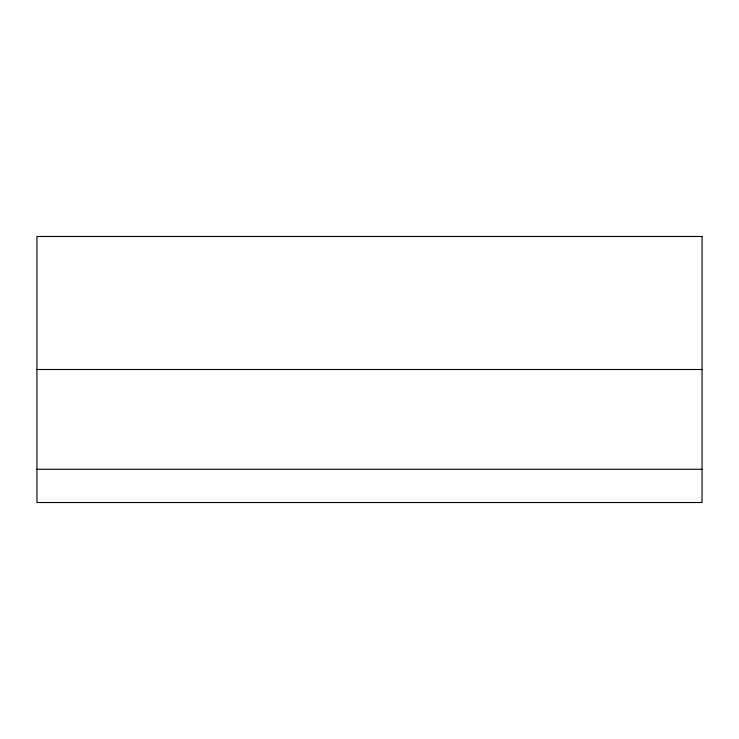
<?xml version="1.0" encoding="UTF-8"?>
<svg xmlns="http://www.w3.org/2000/svg" width="739" height="739" viewBox="0 0 739 739"><rect width="100%" height="100%" fill="white"/><g stroke="black" fill="none" stroke-linecap="round" stroke-linejoin="round"><path stroke-width="1.11" d="M36.95 369.5L702.05 369.5M36.95 469.265L702.05 469.265M702.05 236.48L36.95 236.48L36.95 502.52L702.05 502.52L702.05 236.48"/></g></svg>
